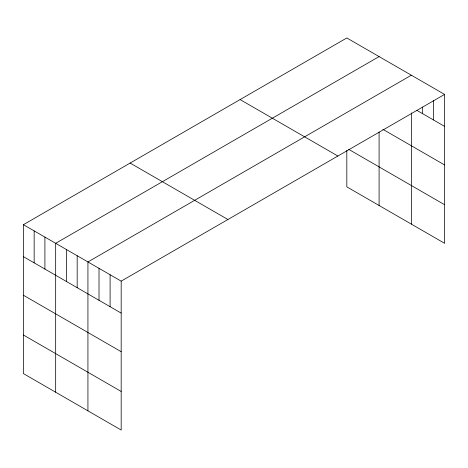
<?xml version="1.0" encoding="UTF-8"?>
<svg xmlns="http://www.w3.org/2000/svg" width="468" height="468" viewBox="0 0 468 468"><rect width="100%" height="100%" fill="white"/><g stroke="black" fill="none" stroke-linecap="round" stroke-linejoin="round"><path stroke-width="0.7" d="M23.4 224.687L121.177 281.139L121.177 430.039L23.4 373.593L23.4 224.687L346.823 37.961L444.6 94.407L444.6 243.313L346.823 186.861L346.823 150.415M379.092 56.587L55.669 243.313L55.669 392.219M411.354 75.213L87.931 261.945L87.931 410.845M121.177 281.139L444.6 94.407M416.894 110.378L444.6 126.372M382.888 129.332L444.6 164.964M348.724 149.368L444.6 204.721M240.096 99.579L337.873 156.031M130.127 163.069L227.904 219.515M23.4 256.645L121.177 313.098M23.4 295.238L121.177 351.69M23.4 335L121.177 391.447M433.52 100.363L433.52 119.972M422.44 107.037L422.44 113.578M411.354 112.893L411.354 224.119M379.092 132.023L379.092 205.493M110.097 274.739L110.097 306.698M99.011 268.339L99.011 300.304M77.179 255.733L77.179 287.697M66.421 249.526L66.421 281.484M44.91 237.106L44.91 269.065M34.158 230.894L34.158 262.858"/></g></svg>
